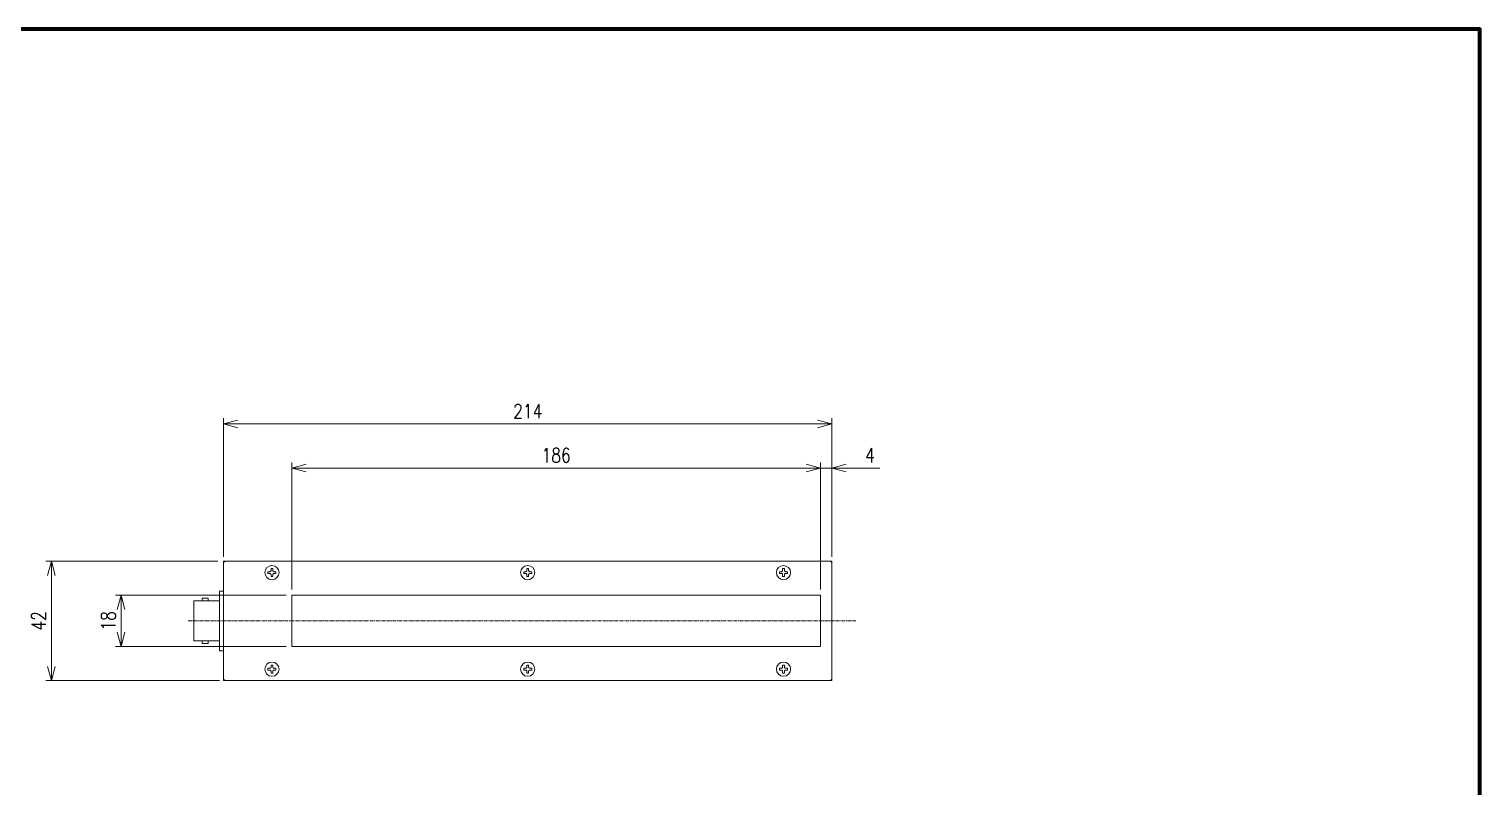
# Model space of a CAD drawing. Header units: millimetres. Extents: x 8 to 774, y 1 to 562.
# Drawn here: x 263 to 774, y 295 to 562 of the extents above; entities that cross this region are included whole.
import ezdxf

# ---------------------------------------------------------------- set-up
doc = ezdxf.new("R2010")
doc.units = ezdxf.units.MM
doc.linetypes.add('CENTER', pattern=[2, 1.25, -0.25, 0.25, -0.25])
doc.layers.get('0').update_dxf_attribs({"lineweight": 9})
doc.layers.get('Defpoints').update_dxf_attribs({"lineweight": 9})
for name, color, linetype, lineweight in [('2KD_寸法１', 7, 'Continuous', 15), ('2KD_寸法１ @ 2', 7, 'Continuous', 15), ('AUX', 7, 'Continuous', 40)]:
    doc.layers.add(name, color=color, linetype=linetype, lineweight=lineweight)
doc.styles.get("Standard").update_dxf_attribs({"font": 'simplex.shx', "width": 0.8, "bigfont": 'extfont.shx'})
doc.dimstyles.new('KD-STD', dxfattribs={"dimscale": 0, "dimtxt": 2.5, "dimasz": 2.5, "dimexe": 1, "dimexo": 1, "dimgap": 1, "dimtad": 1, "dimdsep": 46, "dimtxsty": 'Standard', "dimblk": 'OPEN30', "dimcen": 0, "dimadec": 0, "dimazin": 0, "dimtfac": 1, "dimtmove": 0, "dimatfit": 3, "dimldrblk": 'OPEN30', "dimfxl": 1, "dimtfill": 1, "dimtolj": 1, "dimtzin": 0, "dimlwd": 15, "dimlwe": 15, "dimarcsym": 0})

# ---------------------------------------------------------------- blocks, each defined once
blk = doc.blocks.new('_Open30')
at = {"lineweight": -2}
for p, q in [((-1, 0.27), (0, 0)), ((0, 0), (-1, -0.27)), ((0, 0), (-1, 0))]:
    blk.add_line(p, q, dxfattribs=at)
blk = doc.blocks.new('*D40')
at = {"layer": '2KD_寸法１', "color": 0, "lineweight": 15}
for p, q in [((353.93, 362.72), (293.87, 362.72)), ((295.87, 357.72), (295.87, 349.72)), ((353.93, 344.72), (293.87, 344.72))]:
    blk.add_line(p, q, dxfattribs=at)
at = {"layer": 'Defpoints', "color": 0}
for p in [(355.93, 362.72), (295.87, 344.72), (355.93, 344.72)]:
    blk.add_point(p, dxfattribs=at)
at = {"layer": '2KD_寸法１', "color": 0, "lineweight": 15, "xscale": 5, "yscale": 5, "zscale": 5}
for p, rotation in [((295.87, 362.72), 90), ((295.87, 344.72), 270)]:
    blk.add_blockref('_Open30', p, dxfattribs=dict(at, rotation=rotation))
at = {"layer": '2KD_寸法１', "color": 0, "insert": (291.37, 353.72), "char_height": 5, "attachment_point": 5, "rotation": 90, "bg_fill": 3, "box_fill_scale": 1.1, "bg_fill_color": 9, "bg_fill_true_color": 13158600, "bg_fill_transparency": 4391438}
blk.add_mtext('\\A1;18', dxfattribs=at)
blk = doc.blocks.new('*D41')
at = {"layer": '2KD_寸法１', "color": 0, "lineweight": 15}
for p, q in [((329.93, 374.72), (269.35, 374.72)), ((271.35, 369.72), (271.35, 337.72)), ((330.43, 332.72), (269.35, 332.72))]:
    blk.add_line(p, q, dxfattribs=at)
at = {"layer": 'Defpoints', "color": 0}
for p in [(331.93, 374.72), (271.35, 332.72), (332.43, 332.72)]:
    blk.add_point(p, dxfattribs=at)
at = {"layer": '2KD_寸法１', "color": 0, "lineweight": 15, "xscale": 5, "yscale": 5, "zscale": 5}
for p, rotation in [((271.35, 374.72), 90), ((271.35, 332.72), 270)]:
    blk.add_blockref('_Open30', p, dxfattribs=dict(at, rotation=rotation))
at = {"layer": '2KD_寸法１', "color": 0, "insert": (266.85, 353.72), "char_height": 5, "attachment_point": 5, "rotation": 90, "bg_fill": 3, "box_fill_scale": 1.1, "bg_fill_color": 9, "bg_fill_true_color": 13158600, "bg_fill_transparency": 4391378}
blk.add_mtext('\\A1;42', dxfattribs=at)
blk = doc.blocks.new('*D42')
at = {"layer": '2KD_寸法１', "color": 0, "lineweight": 15}
for p, q in [((355.93, 364.72), (355.93, 409.5)), ((541.93, 364.72), (541.93, 409.5)), ((360.93, 407.5), (536.93, 407.5))]:
    blk.add_line(p, q, dxfattribs=at)
at = {"layer": 'Defpoints', "color": 0}
for p in [(541.93, 407.5), (355.93, 362.72), (541.93, 362.72)]:
    blk.add_point(p, dxfattribs=at)
at = {"layer": '2KD_寸法１', "color": 0, "lineweight": 15, "xscale": 5, "yscale": 5, "zscale": 5, "rotation": 180}
blk.add_blockref('_Open30', (355.93, 407.5), dxfattribs=at)
at = {"layer": '2KD_寸法１', "color": 0, "lineweight": 15, "xscale": 5, "yscale": 5, "zscale": 5}
blk.add_blockref('_Open30', (541.93, 407.5), dxfattribs=at)
at = {"layer": '2KD_寸法１', "color": 0, "insert": (448.93, 412), "char_height": 5, "attachment_point": 5, "bg_fill": 3, "box_fill_scale": 1.1, "bg_fill_color": 9, "bg_fill_true_color": 13158600, "bg_fill_transparency": 4391458}
blk.add_mtext('\\A1;186', dxfattribs=at)
blk = doc.blocks.new('*D43')
at = {"layer": '2KD_寸法１', "color": 0, "lineweight": 15}
for p, q in [((541.93, 364.72), (541.93, 409.5)), ((545.93, 376.22), (545.93, 409.5)), ((536.93, 407.5), (531.93, 407.5)), ((541.93, 407.5), (545.93, 407.5)), ((550.93, 407.5), (562.79, 407.5))]:
    blk.add_line(p, q, dxfattribs=at)
at = {"layer": 'Defpoints', "color": 0}
for p in [(545.93, 407.5), (545.93, 374.22), (541.93, 362.72)]:
    blk.add_point(p, dxfattribs=at)
at = {"layer": '2KD_寸法１', "color": 0, "lineweight": 15, "xscale": 5, "yscale": 5, "zscale": 5}
blk.add_blockref('_Open30', (541.93, 407.5), dxfattribs=at)
at = {"layer": '2KD_寸法１', "color": 0, "lineweight": 15, "xscale": 5, "yscale": 5, "zscale": 5, "rotation": 180}
blk.add_blockref('_Open30', (545.93, 407.5), dxfattribs=at)
at = {"layer": '2KD_寸法１', "color": 0, "insert": (559.36, 412), "char_height": 5, "attachment_point": 5, "bg_fill": 3, "box_fill_scale": 1.1, "bg_fill_color": 9, "bg_fill_true_color": 13158600, "bg_fill_transparency": 4390966}
blk.add_mtext('\\A1;4', dxfattribs=at)
blk = doc.blocks.new('*D44')
at = {"layer": '2KD_寸法１', "color": 0, "lineweight": 15}
for p, q in [((331.93, 376.22), (331.93, 425.02)), ((545.93, 376.22), (545.93, 425.02)), ((540.93, 423.02), (336.93, 423.02))]:
    blk.add_line(p, q, dxfattribs=at)
at = {"layer": 'Defpoints', "color": 0}
for p in [(331.93, 423.02), (331.93, 374.22), (545.93, 374.22)]:
    blk.add_point(p, dxfattribs=at)
at = {"layer": '2KD_寸法１', "color": 0, "lineweight": 15, "xscale": 5, "yscale": 5, "zscale": 5, "rotation": 180}
blk.add_blockref('_Open30', (331.93, 423.02), dxfattribs=at)
at = {"layer": '2KD_寸法１', "color": 0, "lineweight": 15, "xscale": 5, "yscale": 5, "zscale": 5}
blk.add_blockref('_Open30', (545.93, 423.02), dxfattribs=at)
at = {"layer": '2KD_寸法１', "color": 0, "insert": (438.93, 427.52), "char_height": 5, "attachment_point": 5, "bg_fill": 3, "box_fill_scale": 1.1, "bg_fill_color": 9, "bg_fill_true_color": 13158600, "bg_fill_transparency": 4391362}
blk.add_mtext('\\A1;214', dxfattribs=at)
blk = doc.blocks.new('A$C5EF24A2C')
for p, q in [((224.5, 21), (10.4995, 21)), ((10.5, 20.5), (11, 21)), ((11, 21), (10.5, 21)), ((10.5, 21), (10.5, 20.5)), ((10.5, 20.5), (11, 21)), ((10.5, 20.5), (10.5, -20.5)), ((224, 21), (11, 21)), ((224, 21), (31, 21)), ((224, 21), (224.5, 20.5)), ((224, 21), (224.5, 21)), ((224, 21), (224.5, 20.5)), ((224.5, 21), (224.5, 20.5)), ((224.5, -20.5), (224.5, 20.5)), ((26.1, 17.3111), (26.1, 16.6889)), ((26.7222, 17.3111), (26.1, 17.3111)), ((26.1, 16.6889), (26.7222, 16.6889)), ((27.1889, 17.7778), (27.1889, 18.4)), ((27.1889, 18.4), (27.8111, 18.4)), ((27.1889, 16.2222), (27.1889, 15.6)), ((27.8111, 15.6), (27.1889, 15.6)), ((27.8111, 18.4), (27.8111, 17.7778)), ((27.8111, 16.2222), (27.8111, 15.6)), ((28.2778, 17.3111), (28.9, 17.3111)), ((28.9, 16.6889), (28.2778, 16.6889)), ((28.9, 17.3111), (28.9, 16.6889)), ((116.1, 17.3111), (116.1, 16.6889)), ((116.7222, 17.3111), (116.1, 17.3111)), ((116.1, 16.6889), (116.7222, 16.6889)), ((117.1889, 17.7778), (117.1889, 18.4)), ((117.1889, 18.4), (117.8111, 18.4)), ((117.1889, 16.2222), (117.1889, 15.6)), ((117.8111, 15.6), (117.1889, 15.6)), ((117.8111, 18.4), (117.8111, 17.7778)), ((117.8111, 16.2222), (117.8111, 15.6)), ((118.2778, 17.3111), (118.9, 17.3111)), ((118.9, 16.6889), (118.2778, 16.6889)), ((118.9, 17.3111), (118.9, 16.6889)), ((206.1, 17.3111), (206.1, 16.6889)), ((206.7222, 17.3111), (206.1, 17.3111)), ((206.1, 16.6889), (206.7222, 16.6889)), ((207.1889, 17.7778), (207.1889, 18.4)), ((207.1889, 18.4), (207.8111, 18.4)), ((207.1889, 16.2222), (207.1889, 15.6)), ((207.8111, 15.6), (207.1889, 15.6)), ((207.8111, 18.4), (207.8111, 17.7778)), ((207.8111, 16.2222), (207.8111, 15.6)), ((208.2778, 17.3111), (208.9, 17.3111)), ((208.9, 16.6889), (208.2778, 16.6889)), ((208.9, 17.3111), (208.9, 16.6889)), ((9, 10.5), (9, -10.5)), ((10.5, 10.5), (9, 10.5)), ((10.5, -10.5), (10.5, 10.5)), ((0, 7.05), (9, 7.05)), ((0, 7.05), (0, -7.05)), ((3, 7.05), (3, 8)), ((3, 8), (5, 8)), ((5, 7.05), (5, 8)), ((34.5, 9), (220.5, 9)), ((34.5, -9), (34.5, 9)), ((220.5, 9), (220.5, -9)), ((0, -7.05), (9, -7.05)), ((3, -8), (3, -7.05)), ((3, -8), (5, -8)), ((5, -8), (5, -7.05)), ((220.5, -9), (34.5, -9)), ((9, -10.5), (10.5, -10.5)), ((26.1, -16.6889), (26.1, -17.3111)), ((26.7222, -16.6889), (26.1, -16.6889)), ((26.1, -17.3111), (26.7222, -17.3111)), ((27.1889, -16.2222), (27.1889, -15.6)), ((27.1889, -15.6), (27.8111, -15.6)), ((27.1889, -17.7778), (27.1889, -18.4)), ((27.8111, -18.4), (27.1889, -18.4)), ((27.8111, -15.6), (27.8111, -16.2222)), ((27.8111, -17.7778), (27.8111, -18.4)), ((28.2778, -16.6889), (28.9, -16.6889)), ((28.9, -17.3111), (28.2778, -17.3111)), ((28.9, -16.6889), (28.9, -17.3111)), ((116.1, -16.6889), (116.1, -17.3111)), ((116.7222, -16.6889), (116.1, -16.6889)), ((116.1, -17.3111), (116.7222, -17.3111)), ((117.1889, -16.2222), (117.1889, -15.6)), ((117.1889, -15.6), (117.8111, -15.6)), ((117.1889, -17.7778), (117.1889, -18.4)), ((117.8111, -18.4), (117.1889, -18.4)), ((117.8111, -15.6), (117.8111, -16.2222)), ((117.8111, -17.7778), (117.8111, -18.4)), ((118.2778, -16.6889), (118.9, -16.6889)), ((118.9, -17.3111), (118.2778, -17.3111)), ((118.9, -16.6889), (118.9, -17.3111)), ((206.1, -16.6889), (206.1, -17.3111)), ((206.7222, -16.6889), (206.1, -16.6889)), ((206.1, -17.3111), (206.7222, -17.3111)), ((207.1889, -16.2222), (207.1889, -15.6)), ((207.1889, -15.6), (207.8111, -15.6)), ((207.1889, -17.7778), (207.1889, -18.4)), ((207.8111, -18.4), (207.1889, -18.4)), ((207.8111, -15.6), (207.8111, -16.2222)), ((207.8111, -17.7778), (207.8111, -18.4)), ((208.2778, -16.6889), (208.9, -16.6889)), ((208.9, -17.3111), (208.2778, -17.3111)), ((208.9, -16.6889), (208.9, -17.3111)), ((10.5, -20.5), (10.5, -21)), ((10.5, -20.5), (11, -21)), ((10.5, -21), (11, -21)), ((11, -21), (224, -21)), ((224, -21), (224.5, -20.5)), ((224, -21), (224.5, -21)), ((224.5, -21), (224.5, -20.5))]:
    blk.add_line(p, q)
for points in [[(26.7222, 17.3111), (26.8033, 17.3182), (26.8818, 17.3393), (26.9556, 17.3736), (27.0222, 17.4203), (27.0797, 17.4778), (27.1264, 17.5444), (27.1607, 17.6182), (27.1818, 17.6967), (27.1889, 17.7778)], [(27.1889, 16.2222), (27.1818, 16.3033), (27.1607, 16.3818), (27.1264, 16.4556), (27.0797, 16.5222), (27.0222, 16.5797), (26.9556, 16.6264), (26.8818, 16.6607), (26.8033, 16.6818), (26.7222, 16.6889)], [(27.8111, 17.7778), (27.8182, 17.6967), (27.8393, 17.6182), (27.8736, 17.5444), (27.9203, 17.4778), (27.9778, 17.4203), (28.0444, 17.3736), (28.1182, 17.3393), (28.1967, 17.3182), (28.2778, 17.3111)], [(28.2778, 16.6889), (28.1967, 16.6818), (28.1182, 16.6607), (28.0444, 16.6264), (27.9778, 16.5797), (27.9203, 16.5222), (27.8736, 16.4556), (27.8393, 16.3818), (27.8182, 16.3033), (27.8111, 16.2222)], [(116.7222, 17.3111), (116.8033, 17.3182), (116.8818, 17.3393), (116.9556, 17.3736), (117.0222, 17.4203), (117.0797, 17.4778), (117.1264, 17.5444), (117.1607, 17.6182), (117.1818, 17.6967), (117.1889, 17.7778)], [(117.1889, 16.2222), (117.1818, 16.3033), (117.1607, 16.3818), (117.1264, 16.4556), (117.0797, 16.5222), (117.0222, 16.5797), (116.9556, 16.6264), (116.8818, 16.6607), (116.8033, 16.6818), (116.7222, 16.6889)], [(117.8111, 17.7778), (117.8182, 17.6967), (117.8393, 17.6182), (117.8736, 17.5444), (117.9203, 17.4778), (117.9778, 17.4203), (118.0444, 17.3736), (118.1182, 17.3393), (118.1967, 17.3182), (118.2778, 17.3111)], [(118.2778, 16.6889), (118.1967, 16.6818), (118.1182, 16.6607), (118.0444, 16.6264), (117.9778, 16.5797), (117.9203, 16.5222), (117.8736, 16.4556), (117.8393, 16.3818), (117.8182, 16.3033), (117.8111, 16.2222)], [(206.7222, 17.3111), (206.8033, 17.3182), (206.8818, 17.3393), (206.9556, 17.3736), (207.0222, 17.4203), (207.0797, 17.4778), (207.1264, 17.5444), (207.1607, 17.6182), (207.1818, 17.6967), (207.1889, 17.7778)], [(207.1889, 16.2222), (207.1818, 16.3033), (207.1607, 16.3818), (207.1264, 16.4556), (207.0797, 16.5222), (207.0222, 16.5797), (206.9556, 16.6264), (206.8818, 16.6607), (206.8033, 16.6818), (206.7222, 16.6889)], [(207.8111, 17.7778), (207.8182, 17.6967), (207.8393, 17.6182), (207.8736, 17.5444), (207.9203, 17.4778), (207.9778, 17.4203), (208.0444, 17.3736), (208.1182, 17.3393), (208.1967, 17.3182), (208.2778, 17.3111)], [(208.2778, 16.6889), (208.1967, 16.6818), (208.1182, 16.6607), (208.0444, 16.6264), (207.9778, 16.5797), (207.9203, 16.5222), (207.8736, 16.4556), (207.8393, 16.3818), (207.8182, 16.3033), (207.8111, 16.2222)], [(26.7222, -16.6889), (26.8033, -16.6818), (26.8818, -16.6607), (26.9556, -16.6264), (27.0222, -16.5797), (27.0797, -16.5222), (27.1264, -16.4556), (27.1607, -16.3818), (27.1818, -16.3033), (27.1889, -16.2222)], [(27.1889, -17.7778), (27.1818, -17.6967), (27.1607, -17.6182), (27.1264, -17.5444), (27.0797, -17.4778), (27.0222, -17.4203), (26.9556, -17.3736), (26.8818, -17.3393), (26.8033, -17.3182), (26.7222, -17.3111)], [(27.8111, -16.2222), (27.8182, -16.3033), (27.8393, -16.3818), (27.8736, -16.4556), (27.9203, -16.5222), (27.9778, -16.5797), (28.0444, -16.6264), (28.1182, -16.6607), (28.1967, -16.6818), (28.2778, -16.6889)], [(28.2778, -17.3111), (28.1967, -17.3182), (28.1182, -17.3393), (28.0444, -17.3736), (27.9778, -17.4203), (27.9203, -17.4778), (27.8736, -17.5444), (27.8393, -17.6182), (27.8182, -17.6967), (27.8111, -17.7778)], [(116.7222, -16.6889), (116.8033, -16.6818), (116.8818, -16.6607), (116.9556, -16.6264), (117.0222, -16.5797), (117.0797, -16.5222), (117.1264, -16.4556), (117.1607, -16.3818), (117.1818, -16.3033), (117.1889, -16.2222)], [(117.1889, -17.7778), (117.1818, -17.6967), (117.1607, -17.6182), (117.1264, -17.5444), (117.0797, -17.4778), (117.0222, -17.4203), (116.9556, -17.3736), (116.8818, -17.3393), (116.8033, -17.3182), (116.7222, -17.3111)], [(117.8111, -16.2222), (117.8182, -16.3033), (117.8393, -16.3818), (117.8736, -16.4556), (117.9203, -16.5222), (117.9778, -16.5797), (118.0444, -16.6264), (118.1182, -16.6607), (118.1967, -16.6818), (118.2778, -16.6889)], [(118.2778, -17.3111), (118.1967, -17.3182), (118.1182, -17.3393), (118.0444, -17.3736), (117.9778, -17.4203), (117.9203, -17.4778), (117.8736, -17.5444), (117.8393, -17.6182), (117.8182, -17.6967), (117.8111, -17.7778)], [(206.7222, -16.6889), (206.8033, -16.6818), (206.8818, -16.6607), (206.9556, -16.6264), (207.0222, -16.5797), (207.0797, -16.5222), (207.1264, -16.4556), (207.1607, -16.3818), (207.1818, -16.3033), (207.1889, -16.2222)], [(207.1889, -17.7778), (207.1818, -17.6967), (207.1607, -17.6182), (207.1264, -17.5444), (207.0797, -17.4778), (207.0222, -17.4203), (206.9556, -17.3736), (206.8818, -17.3393), (206.8033, -17.3182), (206.7222, -17.3111)], [(207.8111, -16.2222), (207.8182, -16.3033), (207.8393, -16.3818), (207.8736, -16.4556), (207.9203, -16.5222), (207.9778, -16.5797), (208.0444, -16.6264), (208.1182, -16.6607), (208.1967, -16.6818), (208.2778, -16.6889)], [(208.2778, -17.3111), (208.1967, -17.3182), (208.1182, -17.3393), (208.0444, -17.3736), (207.9778, -17.4203), (207.9203, -17.4778), (207.8736, -17.5444), (207.8393, -17.6182), (207.8182, -17.6967), (207.8111, -17.7778)]]:
    blk.add_lwpolyline(points)
for centre in [(27.5, 17), (117.5, 17), (207.5, 17), (27.5, -17), (117.5, -17), (207.5, -17)]:
    blk.add_circle(centre, 2.5)

msp = doc.modelspace()

# ---------------------------------------------------------------- linework, layer by layer
at = {"layer": '2KD_寸法１', "color": 2, "linetype": 'CENTER'}
msp.add_line((319.432, 353.72), (554.432, 353.72), dxfattribs=at)
at = {"layer": 'AUX', "lineweight": 70}
msp.add_lwpolyline([(8, 8), (774, 8), (774, 562), (8, 562)], close=True, dxfattribs=at)

# ---------------------------------------------------------------- next in the draw order: dimensions: what is measured, and where the dimension line sits
at = {"layer": '2KD_寸法１ @ 2'}
dim = msp.add_linear_dim(base=(295.874, 344.72), p1=(355.932, 362.72), p2=(355.932, 344.72), angle=90, dimstyle='KD-STD', override={"dimscale": 2, "dimtix": 0, "dimtofl": 1, "dimtmove": 0, "dimatfit": 3}, dxfattribs=at)
dim.commit()
dim.dimension.update_dxf_attribs({"geometry": '*D40', "text_midpoint": (291.374, 353.72)})

# ---------------------------------------------------------------- next in the draw order: dimensions: what is measured, and where the dimension line sits
dim = msp.add_linear_dim(base=(541.932, 407.504), p1=(355.932, 362.72), p2=(541.932, 362.72), dimstyle='KD-STD', override={"dimscale": 2, "dimtix": 0, "dimtofl": 1, "dimtmove": 0, "dimatfit": 3}, dxfattribs=at)
dim.commit()
dim.dimension.update_dxf_attribs({"geometry": '*D42', "text_midpoint": (448.932, 412.004)})
dim = msp.add_linear_dim(base=(271.348, 332.72), p1=(331.931, 374.72), p2=(332.432, 332.72), angle=90, dimstyle='KD-STD', override={"dimscale": 2, "dimtix": 0, "dimtofl": 1, "dimtmove": 0, "dimatfit": 3}, dxfattribs=at)
dim.commit()
dim.dimension.update_dxf_attribs({"geometry": '*D41', "text_midpoint": (266.848, 353.72)})

# ---------------------------------------------------------------- next in the draw order: dimensions: what is measured, and where the dimension line sits
dim = msp.add_linear_dim(base=(545.932, 407.504), p1=(541.932, 362.72), p2=(545.932, 374.22), dimstyle='KD-STD', override={"dimscale": 2, "dimtix": 0, "dimtofl": 1, "dimtmove": 0, "dimatfit": 3}, dxfattribs=at)
dim.commit()
dim.dimension.update_dxf_attribs({"geometry": '*D43', "text_midpoint": (559.361, 412.004)})

# ---------------------------------------------------------------- next in the draw order: dimensions: what is measured, and where the dimension line sits
dim = msp.add_linear_dim(base=(331.932, 423.022), p1=(545.932, 374.22), p2=(331.932, 374.22), dimstyle='KD-STD', override={"dimscale": 2, "dimtix": 0, "dimtofl": 1, "dimtmove": 0, "dimatfit": 3}, dxfattribs=at)
dim.commit()
dim.dimension.update_dxf_attribs({"geometry": '*D44', "text_midpoint": (438.932, 427.522)})

# ---------------------------------------------------------------- next in the draw order: block references
msp.add_blockref('A$C5EF24A2C', (321.432, 353.72))

doc.saveas('drawing.dxf')
